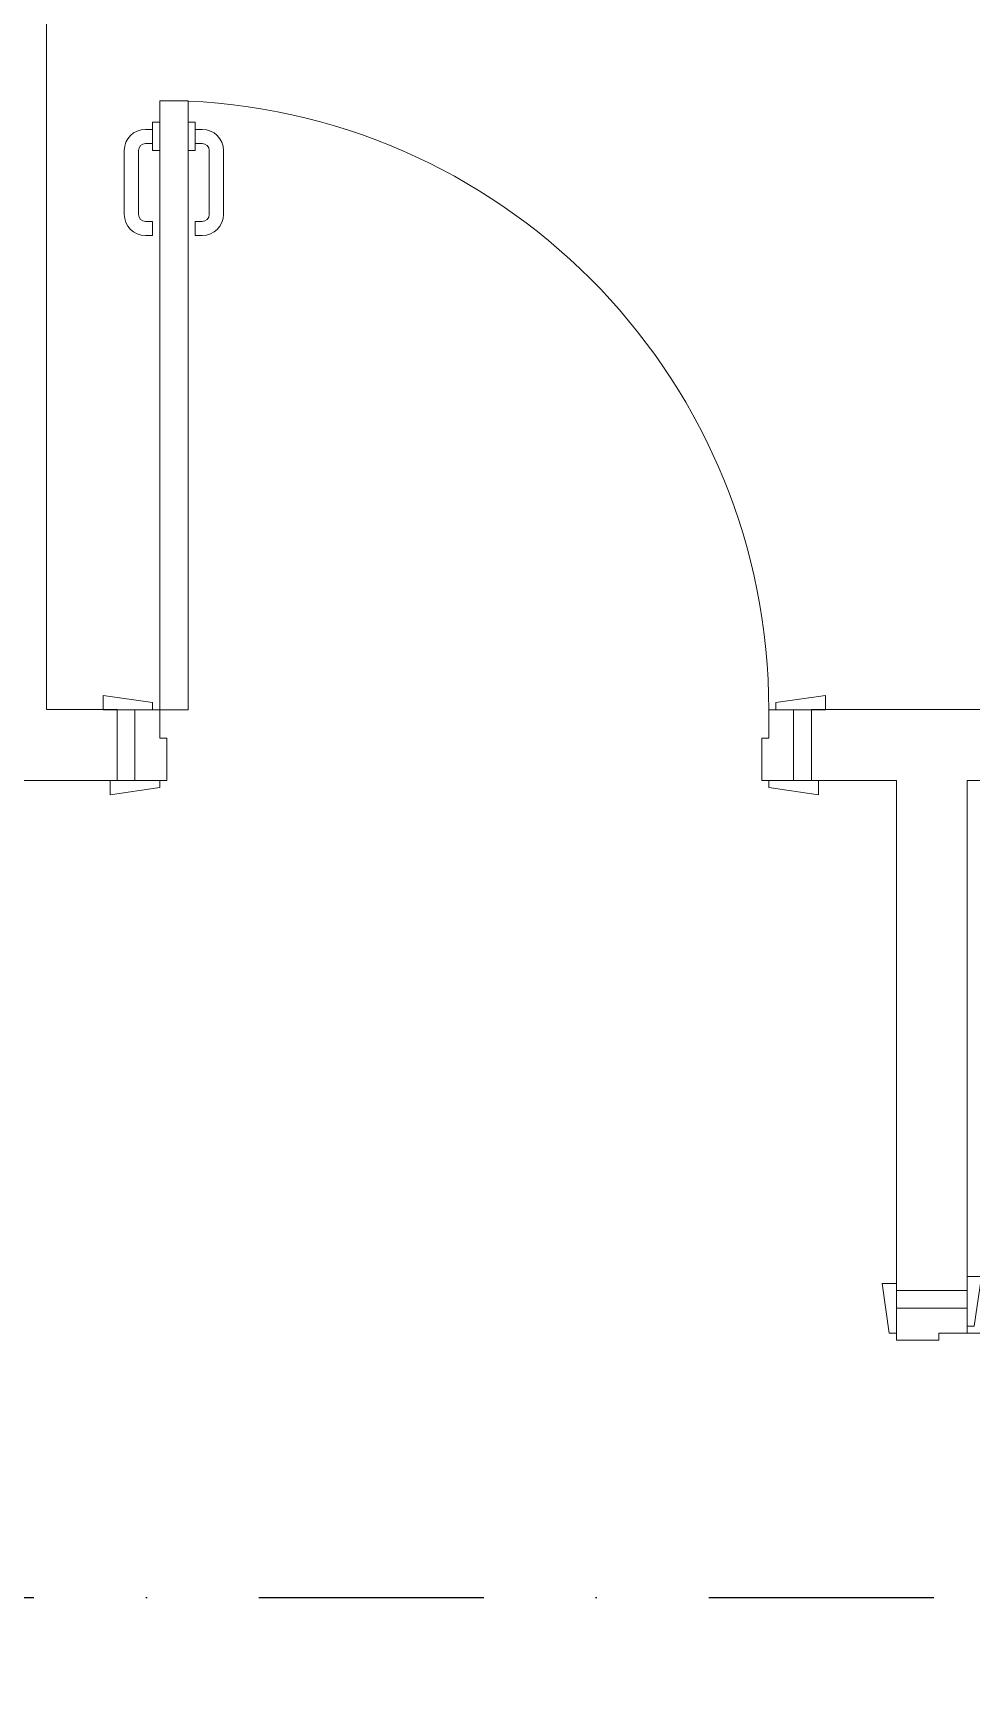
# Model space of a CAD drawing. Header units: inches. Extents: x -246178 to 57169, y -29325 to 19878.
# Drawn here: x 45264 to 46588, y -8218 to -5892 of the extents above; entities that cross this region are included whole.
import ezdxf

# ---------------------------------------------------------------- set-up
doc = ezdxf.new("R2010")
doc.units = ezdxf.units.IN
doc.header["$LTSCALE"] = 25
doc.header["$MEASUREMENT"] = 0
doc.linetypes.add('DASHDOT', pattern=[25.4, 12.7, -6.35, 0, -6.35])
for name, color, linetype, lineweight in [('00-Ground Floor$0$Walls', 251, 'Continuous', 5), ('00-Ground Floor$0$Wooden Joinery', 251, 'Continuous', 5), ('F-ALRM-CLNG-CNDT', 51, 'DASHDOT', 25)]:
    doc.layers.add(name, color=color, linetype=linetype, lineweight=lineweight)

# ---------------------------------------------------------------- blocks, each defined once
blk = doc.blocks.new('00-Ground Floor$0$A$C72370EFE')
at = {"layer": '00-Ground Floor$0$Wooden Joinery'}
for p, q in [((-0.01, -0.04), (-0.02, -0.04)), ((-0.01, -0.03), (-0.01, -0.07)), ((0, -0.03), (-0.01, -0.03)), ((0.04, -0.03), (0.05, -0.03)), ((0.05, -0.03), (0.05, -0.07)), ((0.05, -0.04), (0.06, -0.04)), ((-0.01, -0.06), (-0.02, -0.06)), ((0.05, -0.06), (0.06, -0.06)), ((-0.05, -0.07), (-0.05, -0.16)), ((-0.03, -0.07), (-0.03, -0.16)), ((0, -0.07), (-0.01, -0.07)), ((0.04, -0.07), (0.05, -0.07)), ((0.07, -0.07), (0.07, -0.16)), ((0.09, -0.07), (0.09, -0.16)), ((-0.01, -0.17), (-0.02, -0.17)), ((-0.01, -0.17), (-0.01, -0.19)), ((0.05, -0.17), (0.06, -0.17)), ((0.05, -0.17), (0.05, -0.19)), ((-0.01, -0.19), (-0.02, -0.19)), ((0.05, -0.19), (0.06, -0.19))]:
    blk.add_line(p, q, dxfattribs=at)
for centre, radius, start, end in [((-0.02, -0.07), 0.03, 90, 180), ((0.06, -0.07), 0.03, 0, 90), ((-0.02, -0.07), 0.01, 90, 180), ((0.06, -0.07), 0.01, 0, 90), ((-0.02, -0.16), 0.03, 180, 270), ((-0.02, -0.16), 0.01, 180, 270), ((0.06, -0.16), 0.01, 270, 0), ((0.06, -0.16), 0.03, 270, 0)]:
    blk.add_arc(centre, radius, start, end, dxfattribs=at)
blk = doc.blocks.new('00-Ground Floor$0$A$C5DAD61B4')
at = {"layer": '00-Ground Floor$0$Wooden Joinery'}
for points in [[(80, 959.1), (80, 969.1), (10, 979.1), (10, 959.1)], [(940, 959.1), (940, 969.1), (1010, 979.1), (1010, 959.1)], [(70, 859.1), (70, 849.1), (0, 839.1), (0, 859.1)], [(120, 859.1), (120, 0), (80, 0), (80, 859.1)], [(950, 859.1), (950, 849.1), (1020, 839.1), (1020, 859.1)]]:
    blk.add_lwpolyline(points, close=True, dxfattribs=at)
for points in [[(45, 859.1), (45, 959.1), (20, 959.1), (20, 859.1), (45, 859.1)], [(45, 859.1), (80, 859.1), (80, 899.1), (90, 899.1), (90, 959.1), (45, 959.1), (45, 859.1)], [(975, 859.1), (940, 859.1), (940, 899.1), (930, 899.1), (930, 959.1), (975, 959.1), (975, 859.1)], [(975, 859.1), (975, 959.1), (1000, 959.1), (1000, 859.1), (975, 859.1)]]:
    blk.add_lwpolyline(points, dxfattribs=at)
blk.add_arc((80, 859.1), 860, 272.666, 0, dxfattribs=at)
at = {"layer": '00-Ground Floor$0$Wooden Joinery', "xscale": 999.9999999998854, "yscale": 999.9999999998854, "zscale": 999.9999999998854, "rotation": 180}
blk.add_blockref('00-Ground Floor$0$A$C72370EFE', (120, 0), dxfattribs=at)

msp = doc.modelspace()

# ---------------------------------------------------------------- linework, layer by layer
at = {"layer": '00-Ground Floor$0$Walls'}
for p, q in [((45282.9, -2847.4, 0), (45282.9, -6847.4, 0)), ((45382.9, -6847.4, 0), (45282.9, -6847.4, 0)), ((45382.9, -6847.4, 0), (45382.9, -6947.4, 0)), ((48817.9, -6847.4, 0), (46362.9, -6847.4, 0)), ((46362.9, -6847.4, 0), (46362.9, -6947.4, 0)), ((45382.9, -6947.4, 0), (44757.5, -6947.4, 0)), ((46482.9, -6947.4, 0), (46362.9, -6947.4, 0)), ((46482.9, -6947.4, 0), (46482.9, -7667.4, 0)), ((48817.9, -6947.4, 0), (46582.9, -6947.4, 0)), ((46582.9, -6947.4, 0), (46582.9, -7667.4, 0)), ((46482.9, -7667.4, 0), (46582.9, -7667.4, 0))]:
    msp.add_line(p, q, dxfattribs=at)
at = {"layer": 'F-ALRM-CLNG-CNDT'}
msp.add_lwpolyline([(44312.8, -8100.7), (47025.7, -8100.7, -0.414214), (47100.7, -8175.7), (47100.7, -10888.6)], format="xyb", dxfattribs=at)

# ---------------------------------------------------------------- block references
at = {"layer": '00-Ground Floor$0$Wooden Joinery', "xscale": -1, "rotation": 180}
msp.add_blockref('00-Ground Floor$0$A$C5DAD61B4', (45362.9, -5988.4, 0), dxfattribs=at)
at = {"layer": '00-Ground Floor$0$Wooden Joinery', "rotation": 89.99999999999999}
msp.add_blockref('00-Ground Floor$0$A$C5DAD61B4', (47442, -8667.4, 0), dxfattribs=at)

doc.saveas('drawing.dxf')
